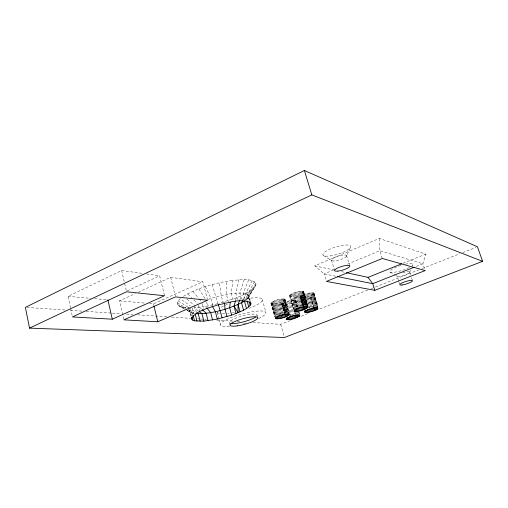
<?xml version="1.0" encoding="UTF-8"?>
<svg xmlns="http://www.w3.org/2000/svg" width="508" height="508" viewBox="0 0 508 508"><rect width="100%" height="100%" fill="white"/><g stroke="black" fill="none" stroke-linecap="round" stroke-linejoin="round"><path stroke-width="0.38" stroke-dasharray="2.54 1.91" d="M285.083 299.358L285.064 299.644C281.4 302.654 275.768 304.362 271.088 303.511L270.986 303.257C274.377 299.949 280.213 298.558 284.899 299.129L288.944 312.915M245.008 300.647L248.164 297.872L254.997 286.677L255.956 284.734L255.81 283.032C249.828 277.431 240.195 280.175 232.797 280.359L231.324 293.7L233.426 301.568M297.586 307.562L295.561 300.463C290.976 299.923 285.356 301.333 281.978 304.489L284.563 313.557M307.619 305.702L303.524 291.49C298.78 290.811 292.906 292.36 289.427 295.675L293.427 309.645M313.931 293.554L313.855 293.027C309.22 292.386 303.562 293.948 300.101 297.11L300.158 297.37C304.749 298.304 310.248 296.412 313.931 293.554L317.862 306.896M238.862 279.762L235.852 293.205L237.96 301.041M235.655 300.12L236.252 297.859C242.9 294.977 250.069 292.221 254.997 286.677M335.705 276.219L324.136 273.888L314.75 265.817L379.298 238.442L425.736 254.146L422.91 263.76L425.183 270.567M244.202 279.603L239.852 293.021L241.96 300.812M239.776 300.044L241.51 295.624M248.672 279.87L243.218 293.148L245.32 300.901M409.613 272.402L410.832 269.526M412.35 265.932L412.953 264.497M346.64 255.918A7.938 1.969 -17.1 0 0 335.705 257.073A7.938 1.969 -17.1 0 0 334.797 260.883A7.938 1.969 -17.1 0 0 346.64 255.918L350.317 247.663M184.874 309.213L178.937 305.937L177.559 304.565L177.305 302.863L178.213 300.882L180.283 298.666L190.252 305.873M252.146 280.556L245.853 293.58L247.948 301.288M243.18 299.39L246.132 293.332M254.54 281.623L247.688 294.297L249.777 301.962M244.45 301.06L249.999 291.033M255.81 283.032L248.691 295.275L250.088 301.022M246.678 299.415L252.984 288.798M255.956 284.734L248.164 297.872L248.78 300.133M295.688 300.958C292.068 303.828 286.626 305.549 282.067 304.736L281.978 304.489M289.503 295.942C294.215 296.913 299.911 295.034 303.632 292.03M183.483 296.285C198.463 287.395 215.69 282.931 232.797 280.359M70.51 307.797L68.066 296.361L121.628 270.51L142.57 273.418M127.305 290.83L159.639 275.787L164.529 295.739M123.679 319.094L119.488 300.876L135.344 293.573M138.227 292.246L170.656 277.317L202.857 281.788L207.435 299.46M149.498 303.511L153.448 303.854L202.857 281.788M333.654 269.926L324.136 273.888L325.945 279.921M347.574 264.135L379.806 250.717L422.91 263.76L415.639 266.649M403.092 263.258L425.736 254.146M253.035 322.497L280.702 324.339L291.757 319.983M301.333 316.205L309.442 313.011M319.754 308.947L367.652 290.062M371.335 288.608L418.49 270.021M422.173 268.567L459.753 253.752M462.705 252.59L475.964 247.364M236.252 297.859L218.783 303.479M208.166 299.377C217.113 296.266 226.409 294.088 235.852 293.205C240.043 293.256 245.364 292.081 248.691 295.275L250.355 301.365M217.38 303.841L205.499 306.343L193.986 307.708L198.285 310.928M178.937 305.937L181.375 306.953L189.02 307.842M26.981 307.454L64.922 309.982M70.453 310.35L82.309 311.137M86.258 311.404L111.557 313.087M112.344 313.138L121.037 313.715M126.575 314.084L132.893 314.503M137.636 314.82L166.884 316.763M171.628 317.081L190.595 318.345M197.707 318.814L200.082 318.973M200.87 319.03L204.032 319.24M204.826 319.291L206.407 319.392M216.681 320.078L233.28 321.183M237.23 321.443L240.392 321.659M68.066 296.361L90.722 298.348M94.628 298.691L106.343 299.72M119.488 300.876L145.555 303.162M146.45 273.958L159.639 275.787M314.75 265.817L334.829 270.167M341.776 271.672L344.869 272.339M187.516 310.674L192.576 313.214L195.085 313.658L188.639 309.867M181.375 306.953L184.671 308.794M187.306 310.267L192.576 313.214L192.964 314.731M177.559 304.565L185.077 308.807M185.757 309.194L190.817 312.49L191.586 315.551M184.772 307.588L186.061 308.35M177.305 302.863L185.82 307.937M188.436 309.493L189.751 310.274L191.167 315.9M390.138 272.085L395.16 275.088M395.789 275.469L397.046 276.219L398.672 281.235M323.571 255.594L331.61 260.528M178.213 300.882L187.916 307.162M188.563 307.581L196.266 312.534M186.982 299.193L193.986 305.01M199.53 307.2L201.733 309.226M187.725 293.808L191.637 297.65M193.865 299.847L197.218 303.143M192.894 291.313L198.736 298.355M199.219 298.939L201.657 301.873M205.499 306.343L206.432 307.48M198.838 288.887L205.232 298.78M205.353 286.607L210.941 298.418L213.004 306.343M313.652 306.813L309.874 295.935L313.112 306.984M303.594 306.381L299.549 294.481L302.832 305.803M291.802 303.263L294.373 310.432M284.861 313.055L281.153 302.006L284.537 313.969M409.651 272.021L410.591 274.898M411.537 277.768L412.483 280.638M398.907 281.946L399.834 284.817M382.302 258.477L379.806 250.717L379.298 238.442M346.52 255.422L349.714 265.735M212.242 284.55L218.135 304.819M331.445 260.039L334.582 270.358M313.995 293.262L317.932 306.622M313.855 293.027L317.798 306.407M313.525 292.856L317.69 306.997M313.665 293.897L317.379 306.476M312.998 292.754L317.176 306.915M313.22 294.272L316.922 306.838M312.306 292.722L316.484 306.902M312.591 294.678L316.071 306.489M311.455 292.767L315.633 306.965M311.81 295.097L315.284 306.896M310.477 292.881L314.433 306.343M314.141 306.572L310.896 295.516L312.795 303.898M309.397 293.065L313.353 306.54M308.248 293.313L312.42 307.543M308.769 296.329L312.001 307.372M307.067 293.618L311.01 307.105M307.613 296.691L310.629 307.003M305.88 293.973L310.039 308.204M306.445 297.015L309.677 308.064M304.73 294.361L308.007 305.594M303.682 291.732L307.677 305.422M303.524 291.49L307.524 305.2M303.168 291.313L307.194 305.118M303.384 292.379L307.143 305.276M302.622 291.205L306.857 305.759M303.644 294.773L306.699 305.257M302.933 292.773L306.686 305.651M304.19 297.504L306.553 305.619M301.892 291.173L306.134 305.746M302.311 293.186L305.835 305.295M302.66 295.205L305.708 305.676M303.168 297.656L305.53 305.778M301.009 291.211L305.041 305.073M301.517 293.618L305.035 305.714M301.809 295.631L304.635 305.346M302.254 297.739L304.406 305.13M299.993 291.332L304.025 305.206M303.93 305.752L300.59 294.056L302.508 302.641M301.479 297.751L303.625 305.149M300.584 296.443L303.397 306.134M300.857 297.694L303.219 305.841M298.882 291.516L303.333 306.864M300.412 297.567L302.781 305.721M300.101 297.11L302.743 306.28M297.694 291.77L301.936 306.394M298.418 294.888L301.695 306.21M296.481 292.081L300.711 306.711M297.237 295.262L300.514 306.578M295.262 292.443L299.282 306.343M296.043 295.593L299.314 306.915M294.088 292.843L298.304 307.467M294.856 295.872L298.126 307.2M295.561 300.463L297.625 307.296M298.742 311.506L299.536 313.912M298.856 311.969L299.282 313.436M295.199 300.304L297.326 307.677M298.412 311.544L299.047 313.741M292.983 293.268L296.983 307.156M293.719 296.094L296.983 307.429M294.659 300.215L296.786 307.594M293.954 300.196L296.291 308.324M297.383 312.274L297.809 313.734M291.986 293.707L296.145 308.35M293.091 300.247L295.37 308.286M296.494 312.083L296.92 313.563M291.116 294.151L295.313 308.75M290.411 294.577L294.475 308.693M295.51 312.217L295.942 313.804M295.046 312.591L295.459 314.039M289.89 294.983L294.062 309.55M289.554 295.351L293.58 309.448M294.43 312.407L295.065 314.636M289.884 300.8L293.846 314.585M288.709 301.104L292.741 315.195M287.541 301.447L291.548 315.265M287.28 304.603L290.405 315.544M286.41 301.835L289.579 312.96M289.795 313.696L290.424 315.925M284.899 299.129L288.919 313.176M284.518 298.964L288.601 313.315M285.35 302.235L288.519 313.36M284.429 300.349L288.055 313.099M283.947 298.869L288.036 313.239M285.159 304.971L287.445 313.011M283.832 300.749L287.344 313.023M283.204 298.85L287.293 313.239M284.239 305.06L286.525 313.106M283.07 301.168L286.474 313.144M282.308 298.894L286.404 313.303M283.445 305.086L285.731 313.138M282.899 303.473L285.623 313.087M285.35 312.807L282.169 301.593L284.023 310.09M281.292 299.022L285.166 312.68M282.404 303.854L285.096 313.099M282.092 304.19L284.601 313.042M280.175 299.212L284.264 313.646M280.048 302.406L283.216 313.614M279 299.466L283.083 313.906M278.886 302.774L282.054 313.982M277.793 299.771L281.661 313.461M277.698 303.105L280.861 314.312M276.593 300.133L280.67 314.579M276.523 303.384L279.686 314.598M275.438 300.52L279.502 314.966M275.393 303.606L278.549 314.827M274.358 300.939L278.206 314.617M280.702 324.339L284.404 337.509M274.333 303.765L277.698 315.741M273.387 301.365L277.438 315.792M273.38 303.854L276.739 315.843M272.555 301.796L276.384 315.449M272.555 303.873L275.92 315.881M271.875 302.209L275.914 316.611M271.888 303.822L275.463 316.598M271.386 302.597L275.412 316.979M271.393 303.701L274.974 316.49M271.082 302.952L274.892 316.56M270.986 303.257L274.885 317.075M262.268 299.39L265.875 312.395M257.061 315.106L257.778 317.722M228.511 302.393L226.409 294.5L226.193 281.375M229.908 324.663L229.387 322.694A14.351 2.985 -15.2 0 1 244.094 315.538A14.351 2.985 -15.2 0 1 256.769 315.982M223.355 303.492L221.266 295.573L219.266 282.791M217.087 312.287L218.802 318.846M218.992 319.576L220.326 324.675M206.648 302.254L208.134 308.019M202.025 303.308L203.314 308.343M198.139 305.124L199.606 310.858M194.57 305.499L196.386 312.636M192.303 307.937L193.745 313.62M192.469 316.611L190.506 308.839L189.751 310.274L189.859 311.506L191.408 317.652M170.656 277.317L175.336 296.132M153.448 303.854L153.81 305.346M121.628 270.51L126.587 291.789M292.799 302.857L294.469 310.394M70.669 308.559L72.136 315.424M229.533 326.377A23.616 4.909 -15.2 0 1 225.755 319.989A23.616 4.909 -15.2 0 1 259.029 311.004A23.616 4.909 -15.2 0 1 258.483 318.554M246.012 323.069A23.616 4.909 -15.2 0 1 243.23 323.831M241.84 299.726A23.514 5.29 -15.1 0 1 262.058 299.072A23.514 5.29 -15.1 0 1 249.231 308.235M234.321 312.401A23.514 5.29 -15.1 0 1 232.315 312.776M229.114 313.265A23.514 5.29 -15.1 0 1 227.603 313.449M224.79 313.665A23.514 5.29 -15.1 0 1 221.228 313.646M219.386 313.398A23.514 5.29 -15.1 0 1 217.183 312.337M221.323 307.175A23.514 5.29 -15.1 0 1 223.717 305.899M225.076 305.257A23.514 5.29 -15.1 0 1 229.032 303.606M405.314 264.217A12.167 2.565 -17.8 0 1 412.464 265.341M409.327 267.475A12.167 2.565 -17.8 0 1 391.579 272.409A12.167 2.565 -17.8 0 1 397.021 266.789M398.488 266.23A12.167 2.565 -17.8 0 1 400.926 265.405M402.577 272.942A6.648 1.353 -17.8 0 1 409.677 272.244A6.648 1.353 -17.8 0 1 401.93 275.92A6.648 1.353 -17.8 0 1 397.491 275.355M330.067 255.937A14.522 3.74 -17.1 0 0 350.723 246.532A14.522 3.74 -17.1 0 0 329.616 249.301A14.522 3.74 -17.1 0 0 330.067 255.937"/><path stroke-width="0.76" d="M230.251 302.311L229.673 307.74L231.635 315.112L217.316 319.075L203.879 321.151L194.501 320.808L192.748 320.129L191.795 319.189L191.408 317.652M308.064 307.226L307.969 306.724C303.314 306.318 296.831 307.638 293.865 311.169C298.641 311.925 304.19 310.109 308.064 307.226L307.619 305.702M231.635 315.112L236.023 313.519L234.055 306.14L235.452 300.869M236.023 313.519L238.081 312.699L238.042 304.463L239.49 300.78M242.526 300.736L241.541 302.755C227.368 309.499 211.652 313.938 195.872 313.696M234.055 306.14L238.081 312.699C242.621 310.452 248.355 308.756 250.914 304.051L250.768 302.889C240.868 297.751 228.479 303.016 218.135 304.819C209.086 308.083 197.79 309.944 191.7 318.008L191.795 319.189M289.115 314.998L289.192 314.211C284.626 313.9 278.111 315.087 275.304 318.586C279.984 319.31 285.134 317.487 289.115 314.998L288.69 313.493M299.676 315.938L299.917 315.639C296.145 314.014 289.516 316.459 286.15 319.221C290.386 320.516 295.821 318.192 299.676 315.938L299.256 314.477M317.576 309.055C320.497 305.225 305.905 309.994 304.908 311.36C303.441 313.512 308.585 312.198 309.594 312.026C312.35 311.353 315.138 310.547 317.576 309.055L317.138 307.575M304.4 170.491L25.4 307.353L29.521 328.124L284.404 337.509L482.6 261.341L477.437 246.78L304.4 170.491L311.823 194.894L482.6 261.341M29.521 328.124L311.823 194.894M112.281 319.195L164.529 295.739L126.587 291.789L72.46 316.948L112.281 319.195L107.906 299.86M157.766 321.767L207.639 300.228L175.527 296.888L123.857 319.849L157.766 321.767L153.988 306.095M346.412 272.675L368.027 277.362L401.631 263.843M414.185 267.227L372.739 283.68L337.249 276.53M374.834 290.316L425.183 270.567L382.302 258.477L326.396 281.432L374.834 290.316L372.739 283.68L368.027 277.362M196.926 312.96L198.241 313.817L200.152 321.323M199.511 311.849L201.962 313.684L203.879 321.151M202.286 309.734L206.14 313.277L208.058 320.713M206.902 308.051L210.655 312.604L212.579 320.008M212.103 305.81L215.392 311.683L217.316 319.075M218.3 304.362L222.161 317.919M316.287 307.226L316.941 309.442M315.5 307.632L316.147 309.848M314.357 307.308L315.227 310.255M313.861 307.543L314.719 310.464M313.328 307.721L314.192 310.667M312.217 308.108L313.08 311.055M311.061 308.477L311.925 311.417M309.886 308.8L310.75 311.747M308.737 309.08L309.594 312.026M307.365 306.038L307.804 307.55M306.908 306.407L307.353 307.924M307.632 309.302L308.489 312.249M306.051 306.051L306.711 308.318M306.819 310.204L307.467 312.414M305.035 305.714L305.918 308.737M305.905 310.299L306.553 312.515M304.317 306.896L304.978 309.162M305.13 310.325L305.772 312.547M303.594 306.381L304.463 309.372M304.724 311.023L305.156 312.503M303.047 306.559L303.924 309.582M301.917 306.959L302.793 309.982M300.73 307.334L301.606 310.356M299.529 307.67L300.399 310.686M298.342 307.956L299.212 310.972M297.199 308.185L298.075 311.207M298.831 314.82L299.25 316.287M298.018 314.465L298.647 316.655M296.145 308.35L297.015 311.372M297.256 314.858L297.885 317.049M295.415 309.201L296.069 311.474M294.818 309.988L295.256 311.499M296.151 314.535L296.99 317.449M295.878 315.487L296.501 317.652M294.17 309.944L294.608 311.461M295.148 314.935L295.98 317.849M294.056 315.316L294.894 318.23M292.919 315.671L293.751 318.592M291.757 315.995L292.589 318.916M290.608 316.274L291.446 319.189M289.509 316.497L290.341 319.418M288.265 313.849L288.696 315.347M288.69 317.392L289.312 319.589M287.452 313.487L288.093 315.735M287.769 317.5L288.392 319.691M286.683 313.893L287.325 316.135M286.982 317.532L287.604 319.729M285.566 313.557L286.41 316.548M286.55 318.237L286.969 319.703M285.28 314.535L285.915 316.751M284.537 313.969L285.388 316.954M283.432 314.363L284.277 317.348M282.264 314.731L283.108 317.716M281.07 315.062L281.915 318.046M279.895 315.341L280.733 318.332M278.759 315.576L279.597 318.567M277.908 316.49L278.536 318.738M276.949 316.592L277.584 318.846M276.13 316.63L276.758 318.884M275.673 317.348L276.092 318.853M250.292 301.777L250.914 304.051M249.193 301.638L250.215 305.397M247.091 300.914L248.717 306.902M246.469 308.508L244.45 301.06L241.541 302.755L243.548 310.172M238.042 304.463L240.03 311.861M226.968 316.592L225.025 309.22L224.453 302.666M195.275 314.414L196.996 321.202M193.154 315.493L194.501 320.808M191.973 317.075L192.748 320.129M255.562 317.049A14.351 2.985 -15.2 0 1 242.938 322.002A14.351 2.985 -15.2 0 1 230.613 323.406M237.554 325.825A14.364 2.934 -15.2 0 0 257.778 317.722A14.364 2.934 -15.2 0 0 236.411 320.865A14.364 2.934 -15.2 0 0 237.554 325.825M402.158 284.982A6.668 1.276 -17.7 0 0 412.439 281A6.668 1.276 -17.7 0 0 403.86 282.169A6.668 1.276 -17.7 0 0 402.158 284.982M337.922 271.113A7.969 1.867 -17 0 0 349.828 266.211A7.969 1.867 -17 0 0 338.88 267.468A7.969 1.867 -17 0 0 337.922 271.113"/></g></svg>
